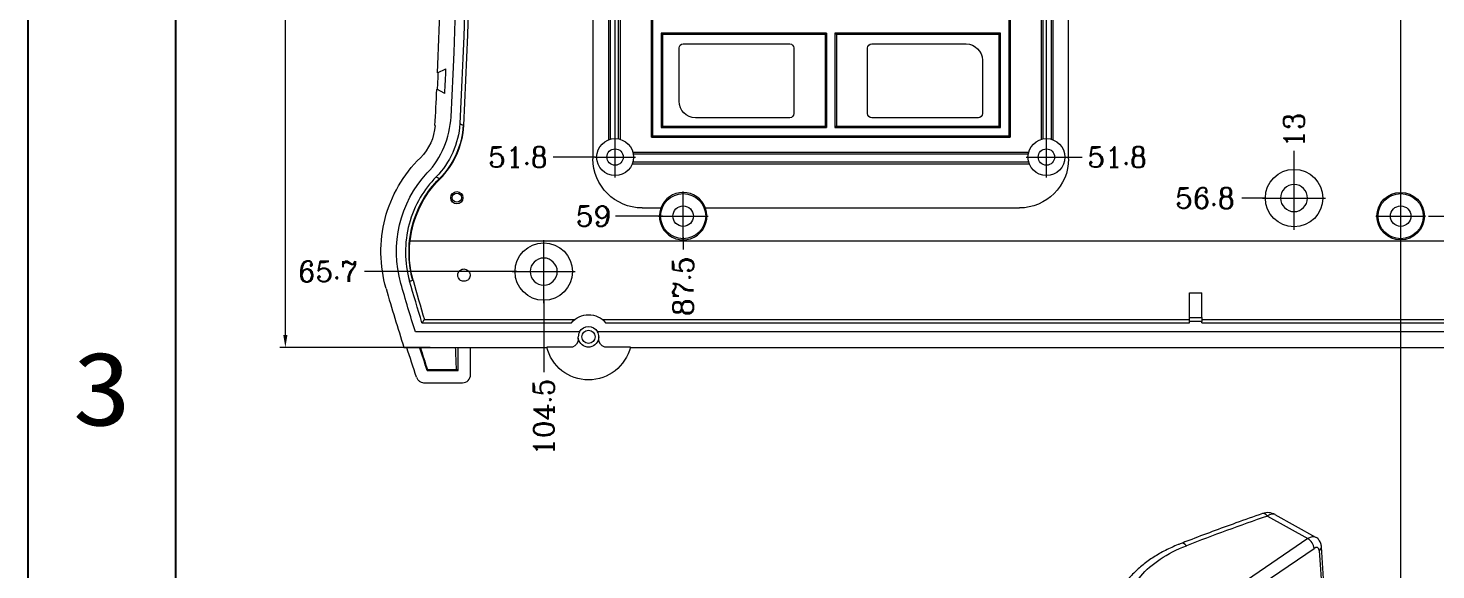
# Model space of a CAD drawing. Header units: millimetres. Extents: x -56 to 1013, y 0 to 900.
# Drawn here: x -55.9 to 115.8, y 437.1 to 503.2 of the extents above; entities that cross this region are included whole.
import ezdxf
from ezdxf.enums import TextEntityAlignment as Align
from ezdxf.lldxf.tags import DXFTag

# ---------------------------------------------------------------- set-up
doc = ezdxf.new("R2010")
doc.units = ezdxf.units.MM
doc.header["$MEASUREMENT"] = 0
doc.layers.get('0').update_dxf_attribs({"linetype": 'CONTINUOUS'})
doc.layers.get('Defpoints').update_dxf_attribs({"linetype": 'CONTINUOUS'})
doc.layers.add('1', color=7, linetype='CONTINUOUS')
doc.styles.add('ROMANC', font='romanc.shx', dxfattribs={"bigfont": 'gbcbig.shx'})
doc.styles.add('TEXTSTYLE_0', font='txt', dxfattribs={"width": 0.8})
tags = doc.linetypes.add('CENTER', pattern=[47.5, 22, -8.5, 8.5, -8.5]).pattern_tags.tags
tags[10:11] = [DXFTag(74, 4), DXFTag(75, 0), DXFTag(340, '0'), DXFTag(46, 0.0), DXFTag(50, 0.0), DXFTag(44, 0.0), DXFTag(45, 0.0)]
tags[8:9] = [DXFTag(74, 4), DXFTag(75, 0), DXFTag(340, '0'), DXFTag(46, 0.0), DXFTag(50, 0.0), DXFTag(44, 0.0), DXFTag(45, 0.0)]
tags[6:7] = [DXFTag(74, 4), DXFTag(75, 0), DXFTag(340, '0'), DXFTag(46, 0.0), DXFTag(50, 0.0), DXFTag(44, 0.0), DXFTag(45, 0.0)]
tags[4:5] = [DXFTag(74, 4), DXFTag(75, 0), DXFTag(340, '0'), DXFTag(46, 0.0), DXFTag(50, 0.0), DXFTag(44, 0.0), DXFTag(45, 0.0)]
doc.dimstyles.new('YanXiu', dxfattribs={"dimtxt": 2.5, "dimasz": 1.5, "dimexe": 0.66, "dimexo": 0.66, "dimgap": 0.66, "dimtad": 0, "dimdec": 1, "dimzin": 0, "dimdsep": 46, "dimtxsty": 'ROMANC', "dimcen": 0, "dimclrd": 131, "dimclre": 131, "dimclrt": 42, "dimadec": 0, "dimazin": 0, "dimtfac": 1, "dimtdec": 4, "dimtofl": 0, "dimtmove": 0, "dimatfit": 3, "dimfxl": 1, "dimtolj": 1, "dimtzin": 0, "dimlwd": 0, "dimlwe": 0, "dimarcsym": 0})

# ---------------------------------------------------------------- blocks, each defined once
blk = doc.blocks.new('*D37')
at = {"color": 131, "lineweight": 5}
blk.add_line((417.39, 492.43), (415.95, 492.85), dxfattribs=at)
blk.add_arc((412.59, 493.82), 2, 324.9594, 71.0924, dxfattribs=at)
at = {"color": 131, "lineweight": 18}
blk.add_solid([(416.02, 493.09), (415.88, 492.61), (414.51, 493.26)], dxfattribs=at)
at = {"layer": 'Defpoints', "color": 0, "lineweight": 18}
for p in [(412.59, 493.82), (414.51, 493.26)]:
    blk.add_point(p, dxfattribs=at)
at = {"color": 42, "lineweight": 18, "insert": (420.14, 491.63), "char_height": 2.5, "attachment_point": 5, "rotation": 343.867, "style": 'ROMANC'}
blk.add_mtext('R2', dxfattribs=at)
blk = doc.blocks.new('*D38')
at = {"color": 131, "lineweight": 5}
blk.add_line((402.09, 590.4), (400.74, 591.05), dxfattribs=at)
blk.add_arc((397.59, 592.57), 2, 315.3371, 71.0924, dxfattribs=at)
at = {"color": 131, "lineweight": 18}
blk.add_solid([(400.85, 591.27), (400.63, 590.82), (399.39, 591.7)], dxfattribs=at)
at = {"layer": 'Defpoints', "color": 0, "lineweight": 18}
for p in [(397.59, 592.57), (399.39, 591.7)]:
    blk.add_point(p, dxfattribs=at)
at = {"color": 42, "lineweight": 18, "insert": (404.67, 589.15), "char_height": 2.5, "attachment_point": 5, "rotation": 334.2447, "style": 'ROMANC'}
blk.add_mtext('R2', dxfattribs=at)
blk = doc.blocks.new('*D39')
at = {"color": 131, "lineweight": 5}
blk.add_line((539.72, 594.51), (541.67, 593.41), dxfattribs=at)
at = {"color": 131, "lineweight": 18}
blk.add_solid([(541.79, 593.63), (541.54, 593.2), (542.97, 592.68)], dxfattribs=at)
at = {"layer": 'Defpoints', "color": 0, "lineweight": 18}
for p in [(542.97, 592.68), (545.59, 591.21)]:
    blk.add_point(p, dxfattribs=at)
at = {"color": 42, "lineweight": 18, "insert": (537.22, 595.91), "char_height": 2.5, "attachment_point": 5, "rotation": 330.654, "style": 'ROMANC'}
blk.add_mtext('R3', dxfattribs=at)
blk = doc.blocks.new('*D86')
at = {"color": 131, "lineweight": 5}
blk.add_line((15.72, 489.63), (15.72, 616.28), dxfattribs=at)
at = {"layer": 'Defpoints', "color": 0, "lineweight": 18}
for p in [(15.72, 616.28), (111.52, 539.21), (15.72, 488.97)]:
    blk.add_point(p, dxfattribs=at)
at = {"color": 42, "lineweight": 18, "insert": (15.72, 620.75), "char_height": 2.5, "attachment_point": 5, "rotation": 90, "style": 'ROMANC'}
blk.add_mtext('95.8', dxfattribs=at)
blk = doc.blocks.new('*D87')
at = {"color": 131, "lineweight": 5}
blk.add_line((68.32, 489.69), (68.32, 615.98), dxfattribs=at)
at = {"layer": 'Defpoints', "color": 0, "lineweight": 18}
for p in [(68.32, 615.98), (111.52, 539.21), (68.32, 489.03)]:
    blk.add_point(p, dxfattribs=at)
at = {"color": 42, "lineweight": 18, "insert": (68.32, 620.51), "char_height": 2.5, "attachment_point": 5, "rotation": 90, "style": 'ROMANC'}
blk.add_mtext('43.2', dxfattribs=at)
blk = doc.blocks.new('*D90')
at = {"color": 131, "lineweight": 5}
blk.add_line((13.29, 487.45), (8.18, 487.45), dxfattribs=at)
at = {"layer": 'Defpoints', "color": 0, "lineweight": 18}
for p in [(111.52, 539.21), (8.18, 487.45), (13.95, 487.45)]:
    blk.add_point(p, dxfattribs=at)
at = {"color": 42, "lineweight": 18, "insert": (3.89, 487.45), "char_height": 2.5, "attachment_point": 5, "style": 'ROMANC'}
blk.add_mtext('51.8', dxfattribs=at)
blk = doc.blocks.new('*D94')
at = {"color": 131, "lineweight": 5}
blk.add_line((70.81, 487.45), (72.67, 487.45), dxfattribs=at)
at = {"layer": 'Defpoints', "color": 0, "lineweight": 18}
for p in [(111.52, 539.21), (70.15, 487.45), (72.67, 487.45)]:
    blk.add_point(p, dxfattribs=at)
at = {"color": 42, "lineweight": 18, "insert": (76.96, 487.45), "char_height": 2.5, "attachment_point": 5, "style": 'ROMANC'}
blk.add_mtext('51.8', dxfattribs=at)
blk = doc.blocks.new('*D96')
at = {"color": 131, "lineweight": 5}
blk.add_line((21.49, 480.25), (15.76, 480.25), dxfattribs=at)
at = {"layer": 'Defpoints', "color": 0, "lineweight": 18}
for p in [(111.52, 539.21), (15.76, 480.25), (22.15, 480.25)]:
    blk.add_point(p, dxfattribs=at)
at = {"color": 42, "lineweight": 18, "insert": (13.08, 480.25), "char_height": 2.5, "attachment_point": 5, "style": 'ROMANC'}
blk.add_mtext('59', dxfattribs=at)
blk = doc.blocks.new('*D97')
at = {"color": 131, "lineweight": 5}
blk.add_line((24.02, 477.68), (24.02, 476.18), dxfattribs=at)
at = {"layer": 'Defpoints', "color": 0, "lineweight": 18}
for p in [(111.52, 539.21), (24.02, 478.34), (24.02, 476.18)]:
    blk.add_point(p, dxfattribs=at)
at = {"color": 42, "lineweight": 18, "insert": (24.02, 471.71), "char_height": 2.5, "attachment_point": 5, "rotation": 90, "style": 'ROMANC'}
blk.add_mtext('87.5', dxfattribs=at)
blk = doc.blocks.new('*D98')
at = {"color": 131, "lineweight": 5}
blk.add_line((3.72, 473.49), (-14.83, 473.49), dxfattribs=at)
at = {"layer": 'Defpoints', "color": 0, "lineweight": 18}
for p in [(111.52, 539.21), (-14.83, 473.49), (4.38, 473.49)]:
    blk.add_point(p, dxfattribs=at)
at = {"color": 42, "lineweight": 18, "insert": (-19.3, 473.49), "char_height": 2.5, "attachment_point": 5, "style": 'ROMANC'}
blk.add_mtext('65.7', dxfattribs=at)
blk = doc.blocks.new('*D99')
at = {"color": 131, "lineweight": 5}
blk.add_line((7.02, 470.07), (7.02, 461.22), dxfattribs=at)
at = {"layer": 'Defpoints', "color": 0, "lineweight": 18}
for p in [(111.52, 539.21), (7.02, 470.73), (7.02, 461.22)]:
    blk.add_point(p, dxfattribs=at)
at = {"color": 42, "lineweight": 18, "insert": (7.02, 455.74), "char_height": 2.5, "attachment_point": 5, "rotation": 90, "style": 'ROMANC'}
blk.add_mtext('104.5', dxfattribs=at)
blk = doc.blocks.new('*D103')
at = {"color": 131, "lineweight": 5}
blk.add_line((95.09, 482.45), (92.15, 482.45), dxfattribs=at)
at = {"layer": 'Defpoints', "color": 0, "lineweight": 18}
for p in [(111.52, 539.21), (92.15, 482.45), (95.75, 482.45)]:
    blk.add_point(p, dxfattribs=at)
at = {"color": 42, "lineweight": 18, "insert": (87.68, 482.45), "char_height": 2.5, "attachment_point": 5, "style": 'ROMANC'}
blk.add_mtext('56.8', dxfattribs=at)
blk = doc.blocks.new('*D104')
at = {"color": 131, "lineweight": 5}
blk.add_line((98.52, 485.73), (98.52, 488.23), dxfattribs=at)
at = {"layer": 'Defpoints', "color": 0, "lineweight": 18}
for p in [(111.52, 539.21), (98.52, 488.23), (98.52, 485.07)]:
    blk.add_point(p, dxfattribs=at)
at = {"color": 42, "lineweight": 18, "insert": (98.52, 490.73), "char_height": 2.5, "attachment_point": 5, "rotation": 90, "style": 'ROMANC'}
blk.add_mtext('13', dxfattribs=at)
blk = doc.blocks.new('*D105')
at = {"color": 131, "lineweight": 5}
blk.add_line((114.93, 480.25), (117.72, 480.25), dxfattribs=at)
at = {"layer": 'Defpoints', "color": 0, "lineweight": 18}
for p in [(111.52, 539.21), (114.27, 480.25), (117.72, 480.25)]:
    blk.add_point(p, dxfattribs=at)
at = {"color": 42, "lineweight": 18, "insert": (120.4, 480.25), "char_height": 2.5, "attachment_point": 5, "style": 'ROMANC'}
blk.add_mtext('59', dxfattribs=at)
blk = doc.blocks.new('*D106')
at = {"color": 131, "lineweight": 5}
blk.add_line((185.12, 482.45), (182.59, 482.45), dxfattribs=at)
at = {"layer": 'Defpoints', "color": 0, "lineweight": 18}
for p in [(111.52, 539.21), (182.59, 482.45), (185.78, 482.45)]:
    blk.add_point(p, dxfattribs=at)
at = {"color": 42, "lineweight": 18, "insert": (178.12, 482.45), "char_height": 2.5, "attachment_point": 5, "style": 'ROMANC'}
blk.add_mtext('56.8', dxfattribs=at)
blk = doc.blocks.new('*D107')
at = {"color": 131, "lineweight": 5}
blk.add_line((188.52, 485.64), (188.52, 488.03), dxfattribs=at)
at = {"layer": 'Defpoints', "color": 0, "lineweight": 18}
for p in [(111.52, 539.21), (188.52, 488.03), (188.52, 484.98)]:
    blk.add_point(p, dxfattribs=at)
at = {"color": 42, "lineweight": 18, "insert": (188.52, 490.71), "char_height": 2.5, "attachment_point": 5, "rotation": 90, "style": 'ROMANC'}
blk.add_mtext('77', dxfattribs=at)
blk = doc.blocks.new('*D108')
at = {"color": 131, "lineweight": 5}
blk.add_line((201.72, 480.25), (203.69, 480.25), dxfattribs=at)
at = {"layer": 'Defpoints', "color": 0, "lineweight": 18}
for p in [(111.52, 539.21), (201.06, 480.25), (203.69, 480.25)]:
    blk.add_point(p, dxfattribs=at)
at = {"color": 42, "lineweight": 18, "insert": (206.37, 480.25), "char_height": 2.5, "attachment_point": 5, "style": 'ROMANC'}
blk.add_mtext('59', dxfattribs=at)
blk = doc.blocks.new('*D109')
at = {"color": 131, "lineweight": 5}
blk.add_line((199.02, 483.15), (199.02, 484.43), dxfattribs=at)
at = {"layer": 'Defpoints', "color": 0, "lineweight": 18}
for p in [(111.52, 539.21), (199.02, 484.43), (199.02, 482.49)]:
    blk.add_point(p, dxfattribs=at)
at = {"color": 42, "lineweight": 18, "insert": (199.02, 488.9), "char_height": 2.5, "attachment_point": 5, "rotation": 90, "style": 'ROMANC'}
blk.add_mtext('87.5', dxfattribs=at)
blk = doc.blocks.new('*D110')
at = {"color": 131, "lineweight": 5}
blk.add_line((212.43, 473.49), (210.8, 473.49), dxfattribs=at)
at = {"layer": 'Defpoints', "color": 0, "lineweight": 18}
for p in [(111.52, 539.21), (210.8, 473.49), (213.09, 473.49)]:
    blk.add_point(p, dxfattribs=at)
at = {"color": 42, "lineweight": 18, "insert": (206.33, 473.49), "char_height": 2.5, "attachment_point": 5, "style": 'ROMANC'}
blk.add_mtext('65.7', dxfattribs=at)
blk = doc.blocks.new('*D112')
at = {"color": 131, "lineweight": 5}
blk.add_line((216.02, 476.98), (216.02, 479.53), dxfattribs=at)
at = {"layer": 'Defpoints', "color": 0, "lineweight": 18}
for p in [(111.52, 539.21), (216.02, 479.53), (216.02, 476.32)]:
    blk.add_point(p, dxfattribs=at)
at = {"color": 42, "lineweight": 18, "insert": (216.02, 485.01), "char_height": 2.5, "attachment_point": 5, "rotation": 90, "style": 'ROMANC'}
blk.add_mtext('104.5', dxfattribs=at)
blk = doc.blocks.new('*D118')
at = {"color": 131, "lineweight": 5}
for p, q in [((-9.51, 614.17), (-25.15, 614.17)), ((-24.49, 612.67), (-24.49, 544.69)), ((-24.49, 465.75), (-24.49, 533.73)), ((-6.85, 464.25), (-25.15, 464.25))]:
    blk.add_line(p, q, dxfattribs=at)
at = {"color": 131, "lineweight": 18}
for points in [[(-24.74, 612.67), (-24.24, 612.67), (-24.49, 614.17)], [(-24.74, 465.75), (-24.24, 465.75), (-24.49, 464.25)]]:
    blk.add_solid(points, dxfattribs=at)
at = {"layer": 'Defpoints', "color": 0, "lineweight": 18}
for p in [(-24.49, 614.17), (-8.85, 614.17), (-6.19, 464.25)]:
    blk.add_point(p, dxfattribs=at)
at = {"color": 42, "lineweight": 18, "insert": (-24.49, 539.21), "char_height": 2.5, "attachment_point": 5, "rotation": 90, "style": 'ROMANC'}
blk.add_mtext('149.9', dxfattribs=at)
blk = doc.blocks.new('SUN_6HWZ35TKK40GSGJE8VEUYAXIAKM')
at = {"color": 7, "linetype": 'Continuous'}
for p, q in [((-594, 0), (-594, 420)), ((-584, 10), (-584, 410))]:
    blk.add_line(p, q, dxfattribs=at)
at = {"color": 2, "style": 'TEXTSTYLE_0', "width": 1.029662}
blk.add_text('3', height=5, dxfattribs=at).set_placement((-590.991, 172.498), (-586.991, 172.498), align=Align.FIT)
blk = doc.blocks.new('sfg')
at = {"layer": '1', "color": 0, "linetype": 'Continuous', "lineweight": 18}
for p, q in [((693.39, -86.75), (688.44, -83.99)), ((694.42, -93.09), (694.08, -87.91))]:
    blk.add_line(p, q, dxfattribs=at)
at = {"layer": '1', "color": 0, "linetype": 'Continuous', "lineweight": 13}
for p, q in [((687.49, -84.15), (692.43, -86.91)), ((692.43, -86.91), (589, -157.23)), ((589.75, -158.41), (693.18, -88.1)), ((693.81, -88.37), (694.16, -93.54))]:
    blk.add_line(p, q, dxfattribs=at)
at = {"layer": '1', "color": 0, "linetype": 'Continuous', "lineweight": 18}
blk.add_arc((687.52, -85.64), 1.9, 60.7965, 109.186, dxfattribs=at)
at = {"layer": '1', "color": 0, "linetype": 'Continuous', "lineweight": 13}
for centre, major_axis, ratio, start_param, end_param in [((687.52, -85.64), (-0.62, 1.79), 0.368003, 5.557125, 6.283483), ((687.52, -85.64), (0.93, 1.66), 0.540758, 0.000012, 0.82404), ((804.53, -215.52), (244.77, 4.67), 0.617337, 2.057576, 2.104079), ((692.47, -88.41), (-0.92, -1.66), 0.545845, 3.137427, 3.96196), ((692.45, -87.7), (0.562, -0.827), 0.57138, 0.736822, 2.290165), ((693.2, -88.81), (-0.428, -0.792), 0.551455, 2.421839, 3.957729), ((693.08, -87.97), (-0.998, -0.066), 0.627374, 2.354718, 3.141898)]:
    blk.add_ellipse(centre, major_axis=major_axis, ratio=ratio, start_param=start_param, end_param=end_param, dxfattribs=at)
at = {"layer": '1', "color": 0, "linetype": 'Continuous', "lineweight": 18}
blk.add_ellipse((677.65, -89.26), major_axis=(0.68, -1.77), ratio=0.399929, start_param=2.402595, end_param=3.146938, dxfattribs=at)
for points, knots in [([(686.89, -83.85), (685.81, -84.23), (682.79, -85.29), (679.49, -86.52), (677.28, -87.37), (676.96, -87.49)], [0, 0, 0, 0, 0.323039, 0.904095, 1, 1, 1, 1]), ([(676.96, -87.5), (676.84, -87.54), (676.19, -87.8), (675.03, -88.33), (673.6, -89.15), (672.3, -90.08), (671.16, -91.1), (670.2, -92.21), (669.44, -93.38), (668.89, -94.59), (668.55, -95.83), (668.42, -96.75), (668.44, -97.24), (668.44, -97.31)], [0, 0, 0, 0, 0.025436, 0.132498, 0.242188, 0.352551, 0.461429, 0.568924, 0.675629, 0.77826, 0.880914, 0.982595, 1, 1, 1, 1]), ([(694.08, -87.91), (694.07, -87.77), (694.02, -87.48), (693.8, -87.08), (693.56, -86.82), (693.4, -86.76), (693.39, -86.76)], [0, 0, 0, 0, 0.293759, 0.636135, 0.975915, 1, 1, 1, 1])]:
    blk.add_open_spline(points, degree=3, knots=knots, dxfattribs=at)
at = {"layer": '1', "color": 0, "linetype": 'Continuous', "lineweight": 13}
blk.add_open_spline([(670.33, -96.39), (670.16, -94.69), (670.77, -92.97), (673.32, -89.97), (675.26, -88.68), (677.62, -87.77)], degree=3, knots=[0, 0, 0, 0, 0.5, 0.5, 1, 1, 1, 1], dxfattribs=at)

msp = doc.modelspace()

# ---------------------------------------------------------------- linework, layer by layer
at = {"layer": '1', "color": 1, "linetype": 'CENTER', "lineweight": 18, "ltscale": 0.026557}
msp.add_line((111.52, 428.64), (111.52, 643.14), dxfattribs=at)
at = {"layer": '1', "color": 0, "linetype": 'Continuous', "lineweight": 18}
for p, q in [((13.02, 591.25), (13.02, 487.25)), ((71.02, 487.25), (71.02, 591.25)), ((20.15, 489.88), (20.15, 589.12)), ((20.32, 490.05), (20.32, 588.95)), ((63.72, 588.95), (63.72, 490.05)), ((63.9, 589.12), (63.9, 489.88)), ((14.91, 520.35), (14.91, 489.55)), ((15.12, 520.28), (15.12, 489.62)), ((16.11, 520.23), (16.11, 489.67)), ((16.32, 520.28), (16.32, 489.62)), ((67.72, 489.62), (67.72, 520.28)), ((67.93, 489.67), (67.93, 520.23)), ((68.92, 489.62), (68.92, 520.28)), ((69.13, 489.55), (69.13, 520.35)), ((41.52, 502.55), (21.32, 502.55)), ((21.5, 502.38), (21.32, 502.55)), ((21.32, 502.55), (21.32, 491.05)), ((41.35, 502.38), (21.5, 502.38)), ((21.5, 502.38), (21.5, 491.22)), ((41.35, 502.38), (41.52, 502.55)), ((41.35, 502.38), (41.35, 491.22)), ((41.52, 502.55), (41.52, 491.05)), ((62.72, 502.55), (42.52, 502.55)), ((42.7, 502.38), (42.52, 502.55)), ((42.52, 502.55), (42.52, 491.05)), ((62.55, 502.38), (42.7, 502.38)), ((42.7, 502.38), (42.7, 491.22)), ((62.55, 502.38), (62.72, 502.55)), ((62.55, 491.22), (62.55, 502.38)), ((62.72, 491.05), (62.72, 502.55)), ((23.52, 494.25), (23.52, 500.75)), ((24.02, 501.25), (37.02, 501.25)), ((37.52, 500.75), (37.52, 492.75)), ((46.52, 492.75), (46.52, 500.75)), ((47.02, 501.25), (58.52, 501.25)), ((-5.93, 497.71), (-4.91, 498.21)), ((-4.91, 498.21), (-4.91, 498.21)), ((60.52, 499.25), (60.52, 492.75)), ((-5.04, 495.21), (-6.02, 495.71)), ((-5.04, 495.21), (-5.04, 495.21)), ((21.5, 491.22), (21.32, 491.05)), ((21.32, 491.05), (41.52, 491.05)), ((21.5, 491.22), (41.35, 491.22)), ((37.02, 492.25), (25.52, 492.25)), ((41.35, 491.22), (41.52, 491.05)), ((42.7, 491.22), (42.52, 491.05)), ((42.52, 491.05), (62.72, 491.05)), ((42.7, 491.22), (62.55, 491.22)), ((60.02, 492.25), (47.02, 492.25)), ((62.55, 491.22), (62.72, 491.05)), ((20.15, 489.88), (20.32, 490.05)), ((20.15, 489.88), (63.9, 489.88)), ((20.32, 490.05), (63.72, 490.05)), ((63.9, 489.88), (63.72, 490.05)), ((17.89, 488.05), (66.15, 488.05)), ((17.94, 487.84), (66.11, 487.84)), ((17.82, 486.64), (66.22, 486.64)), ((17.89, 486.85), (66.15, 486.85)), ((19.02, 481.25), (21.31, 481.25)), ((26.74, 481.25), (65.02, 481.25)), ((-9.28, 477.25), (232.33, 477.25)), ((85.77, 467.89), (85.77, 470.89)), ((85.77, 470.89), (87.27, 470.89)), ((87.27, 467.89), (87.27, 470.89)), ((-7.83, 467.25), (10.41, 467.25)), ((-7.54, 467.64), (10.81, 467.64)), ((14.16, 467.64), (85.77, 467.64)), ((14.56, 467.25), (85.77, 467.25)), ((85.77, 467.39), (85.77, 467.89)), ((87.27, 467.39), (85.77, 467.39)), ((85.77, 467.25), (85.77, 467.39)), ((87.27, 467.89), (87.27, 467.39)), ((87.27, 467.64), (135.77, 467.64)), ((87.27, 467.25), (87.27, 467.39)), ((87.27, 467.25), (135.77, 467.25)), ((11.4, 466.15), (-8.64, 466.15)), ((11.23, 465.25), (11.23, 465.53)), ((209.48, 466.15), (13.57, 466.15)), ((13.73, 465.25), (13.73, 465.53)), ((-10.03, 464.25), (7.39, 464.25)), ((-3.4, 461.43), (-3.4, 464.25)), ((-1.9, 460.93), (-1.9, 464.25)), ((10.51, 464.29), (7.38, 464.29)), ((17.59, 464.29), (14.45, 464.29)), ((17.58, 464.25), (205.47, 464.25)), ((-7.19, 461.43), (-3.4, 461.43)), ((-7.17, 461.54), (-3.62, 461.54)), ((-3.4, 461.43), (-3.62, 461.54)), ((-7.55, 459.93), (-2.9, 459.93))]:
    msp.add_line(p, q, dxfattribs=at)
at = {"layer": '1', "color": 1, "linetype": 'CENTER', "lineweight": 18, "ltscale": 0.09}
for p, q in [((15.72, 484.97), (15.72, 489.92)), ((68.32, 484.97), (68.32, 489.92)), ((13.25, 487.45), (18.2, 487.45)), ((65.85, 487.45), (70.8, 487.45))]:
    msp.add_line(p, q, dxfattribs=at)
at = {"layer": '1', "color": 1, "linetype": 'CENTER', "lineweight": 18, "ltscale": 0.14}
for p, q in [((98.52, 478.6), (98.52, 486.3)), ((94.67, 482.45), (102.37, 482.45)), ((7.02, 469.64), (7.02, 477.34)), ((3.17, 473.49), (10.87, 473.49))]:
    msp.add_line(p, q, dxfattribs=at)
at = {"layer": '1', "color": 1, "linetype": 'CENTER', "lineweight": 18, "ltscale": 0.11}
for p, q in [((24.02, 477.22), (24.02, 483.27)), ((111.52, 477.22), (111.52, 483.27)), ((21, 480.25), (27.05, 480.25)), ((108.5, 480.25), (114.55, 480.25))]:
    msp.add_line(p, q, dxfattribs=at)
at = {"layer": '1', "color": 0, "linetype": 'Continuous', "lineweight": 13}
msp.add_line((85.77, 467.89), (87.27, 467.89), dxfattribs=at)
at = {"layer": '1', "color": 0, "linetype": 'Continuous', "lineweight": 18}
for centre, radius in [((15.72, 487.45), 2.25), ((68.32, 487.45), 2.25), ((15.72, 487.45), 1), ((68.32, 487.45), 1), ((98.52, 482.45), 3.5), ((-3.58, 482.5), 0.749), ((-3.58, 482.5), 0.566), ((24.02, 480.25), 2.75), ((111.52, 480.25), 2.9), ((111.52, 480.25), 2.75), ((24.02, 480.25), 1.25), ((111.52, 480.25), 1.25), ((7.02, 473.49), 3.5), ((12.48, 465.53), 0.8)]:
    msp.add_circle(centre, radius, dxfattribs=at)
at = {"layer": '1', "color": 0, "linetype": 'Continuous', "lineweight": 18, "extrusion": (0, 0, -1)}
for centre in [(-98.52, 482.45), (-7.02, 473.49)]:
    msp.add_circle(centre, 1.65, dxfattribs=at)
at = {"layer": '1', "color": 0, "linetype": 'Continuous', "lineweight": 18}
for centre, radius, start, end in [((-629.19, 525.25), 627.37, 356.89818, 4.99038), ((-629.19, 525.25), 625.77, 356.98662, 4.64488), ((-629.19, 525.25), 623.87, 357.46999, 0.50133), ((-629.19, 525.25), 624.87, 357.24445, 357.51981), ((-629.19, 525.25), 623.87, 356.88171, 357.28587), ((24.02, 480.25), 2.89, 20.2341, 159.7659), ((24.02, 480.25), 2.9, 159.7978, 20.2022), ((224.02, 539.25), 245.77, 196.0226, 197.7677), ((12.48, 465.53), 1.25, 150.1209, 180), ((12.48, 465.53), 1.25, 0, 29.8791), ((12.48, 465.53), 5.25, 193.6297, 194.081), ((12.48, 465.53), 5.25, 345.919, 346.3703)]:
    msp.add_arc(centre, radius, start, end, dxfattribs=at)
at = {"layer": '1', "color": 0, "linetype": 'Continuous', "lineweight": 18, "extrusion": (0, 0, -1)}
for centre, radius, start, end in [((629.19, 525.25), 626.87, 175.29848, 183.08399), ((-24.02, 500.75), 0.5, 0, 90), ((-37.02, 500.75), 0.5, 90, 180), ((-47.02, 500.75), 0.5, 0, 90), ((-58.52, 499.25), 2, 90, 180), ((629.19, 525.25), 623.92, 182.52739, 182.7163), ((-25.52, 494.25), 2, 270, 0), ((-37.02, 492.75), 0.5, 180, 270), ((-47.02, 492.75), 0.5, 270, 0), ((-60.02, 492.75), 0.5, 180, 270), ((-19.02, 487.25), 6, 270, 0), ((-65.02, 487.25), 6, 180, 270), ((-3.15, 475.92), 14.1, 344.0005, 42.8717), ((-224.02, 539.25), 242.77, 342.7487, 343.998), ((-224.02, 539.25), 243.87, 342.5577, 344.0005), ((-12.48, 465.53), 2.7, 39.7423, 140.2577), ((-12.48, 465.53), 1.25, 278.2248, 0), ((-12.48, 465.53), 1.25, 29.8791, 150.1209), ((-12.48, 465.53), 1.25, 180, 261.7752), ((-224.02, 539.25), 245.45, 341.3141, 342.2083), ((-224.02, 539.25), 243.95, 341.3986, 342.0952), ((-12.48, 465.53), 5.25, 193.6297, 346.3703)]:
    msp.add_arc(centre, radius, start, end, dxfattribs=at)
for centre, major_axis, ratio, start_param, end_param in [((10.23, 465.25), (0, -1), 0.999962, 4.712389, 5.998884), ((14.73, 465.25), (0, 1), 0.999962, 3.425894, 4.712389), ((14.78, 633.69), (0, 314.35), 0.069927, 4.132842, 4.14311)]:
    msp.add_ellipse(centre, major_axis=major_axis, ratio=ratio, start_param=start_param, end_param=end_param, dxfattribs=at)
at = {"layer": '1', "color": 0, "linetype": 'Continuous', "lineweight": 18}
msp.add_ellipse((-2.9, 460.93), major_axis=(-0.897, 0.448), ratio=0.996959, start_param=2.035174, end_param=3.603536, dxfattribs=at)
for points, degree in [([(-6.24, 491.32), (-6.33, 489.82), (-6.96, 488.41), (-8.03, 487.36)], 3), ([(-7.18, 485.51), (-5.45, 487.38), (-4.42, 489.81), (-4.29, 492.36)], 3), ([(-3.22, 491.53), (-3.36, 489.09), (-4.38, 486.77), (-6.1, 485.04)], 3), ([(-2.8, 491.34), (-2.94, 488.88), (-3.98, 486.54), (-5.72, 484.8)], 3), ([(-5.66, 484.76), (-3.92, 486.5), (-2.87, 488.84), (-2.73, 491.31)], 3), ([(-9.27, 477.25), (-8.96, 480.1), (-7.64, 482.79), (-5.66, 484.76)], 3), ([(-8.92, 472.45), (-9.35, 474.02), (-9.47, 475.64), (-9.28, 477.25)], 3), ([(-8.96, 472.44), (-9.22, 473.4), (-9.37, 474.38), (-9.4, 475.38)], 3), ([(-8.92, 472.45), (-8.47, 470.83), (-8.01, 469.23), (-7.54, 467.64)], 3), ([(-8.03, 464.25), (-7.74, 463.34), (-7.46, 462.44), (-7.17, 461.54)], 3), ([(12.66, 464.29), (12.48, 464.26), (12.31, 464.29)], 2)]:
    msp.add_open_spline(points, degree=degree, dxfattribs=at)
at = {"layer": '1', "color": 0, "linetype": 'Continuous', "lineweight": 13}
for points in [[(-3.22, 491.53), (-3.08, 491.47), (-2.94, 491.4), (-2.8, 491.34)], [(-5.66, 484.76), (-5.68, 484.77), (-5.7, 484.79), (-5.72, 484.8)], [(-9.34, 472.33), (-9.21, 472.36), (-9.08, 472.4), (-8.96, 472.44)]]:
    msp.add_open_spline(points, degree=3, dxfattribs=at)
for points, knots in [([(-2.73, 491.31), (-2.76, 491.32), (-2.78, 491.33), (-2.8, 491.34), (-2.8, 491.34), (-2.8, 491.34)], [0, 0, 0, 0, 0.98064, 0.98064, 1, 1, 1, 1]), ([(-9.4, 475.38), (-9.45, 476.66), (-9.31, 477.94), (-8.69, 480.26), (-8.25, 481.32), (-7.13, 483.21), (-6.48, 484.04), (-5.72, 484.8)], [0, 0, 0, 0, 0.367445, 0.367445, 0.693634, 0.693634, 1, 1, 1, 1]), ([(-5.72, 484.8), (-5.76, 484.82), (-5.79, 484.84), (-5.85, 484.88), (-5.88, 484.9), (-5.97, 484.96), (-6.03, 485), (-6.1, 485.04)], [0, 0, 0, 0, 0.252542, 0.252542, 0.505084, 0.505084, 1, 1, 1, 1]), ([(-8.92, 472.45), (-8.93, 472.44), (-8.94, 472.44), (-8.95, 472.44), (-8.96, 472.44)], [0, 0, 0, 0, 0.976889, 1, 1, 1, 1])]:
    msp.add_open_spline(points, degree=3, knots=knots, dxfattribs=at)
at = {"layer": '1', "color": 0, "linetype": 'Continuous', "lineweight": 18}
for points, knots in [([(-12.2, 471.41), (-13, 474.21), (-13.05, 477.18), (-11.61, 482.73), (-10.11, 485.33), (-8.03, 487.36)], [0, 0, 0, 0, 0.5, 0.5, 1, 1, 1, 1]), ([(-6.1, 485.04), (-6.85, 484.27), (-7.5, 483.43), (-8.64, 481.5), (-9.1, 480.4), (-10, 477.02), (-9.99, 474.6), (-9.34, 472.33)], [0, 0, 0, 0, 0.233248, 0.233248, 0.488832, 0.488832, 1, 1, 1, 1]), ([(-3.46, 473.06), (-3.46, 472.95), (-3.44, 472.83), (-3.35, 472.64), (-3.28, 472.56), (-3.15, 472.44), (-3.08, 472.4), (-2.93, 472.33), (-2.85, 472.31), (-2.69, 472.3), (-2.62, 472.31), (-2.48, 472.34), (-2.41, 472.36), (-2.28, 472.43), (-2.22, 472.48), (-2.12, 472.59), (-2.07, 472.65), (-2, 472.8), (-1.98, 472.88), (-1.95, 473.06), (-1.96, 473.16), (-2.01, 473.34), (-2.06, 473.44), (-2.18, 473.59), (-2.25, 473.66), (-2.42, 473.75), (-2.5, 473.78), (-2.67, 473.81), (-2.75, 473.81), (-2.89, 473.79), (-2.96, 473.76), (-3.09, 473.7), (-3.15, 473.66), (-3.26, 473.57), (-3.31, 473.51), (-3.4, 473.37), (-3.43, 473.29), (-3.45, 473.16), (-3.46, 473.11), (-3.46, 473.06)], [0, 0, 0, 0, 0.075697, 0.075697, 0.141987, 0.141987, 0.190583, 0.190583, 0.2395, 0.2395, 0.283481, 0.283481, 0.326019, 0.326019, 0.371221, 0.371221, 0.422091, 0.422091, 0.480328, 0.480328, 0.545234, 0.545234, 0.612388, 0.612388, 0.674709, 0.674709, 0.727623, 0.727623, 0.772859, 0.772859, 0.815381, 0.815381, 0.859587, 0.859587, 0.908687, 0.908687, 0.964761, 0.964761, 1, 1, 1, 1]), ([(-7.57, 467.6), (-7.61, 467.54), (-7.66, 467.48), (-7.74, 467.37), (-7.78, 467.31), (-7.83, 467.25)], [0, 0, 0, 0, 0.50569, 0.50569, 1, 1, 1, 1]), ([(-7.54, 467.64), (-7.55, 467.63), (-7.55, 467.62), (-7.56, 467.61), (-7.57, 467.61), (-7.57, 467.6)], [0, 0, 0, 0, 0.682271, 0.682271, 1, 1, 1, 1]), ([(-8.49, 460.61), (-8.46, 460.51), (-8.4, 460.4), (-8.26, 460.23), (-8.18, 460.15), (-7.99, 460.03), (-7.88, 459.98), (-7.7, 459.94), (-7.62, 459.93), (-7.55, 459.93)], [0, 0, 0, 0, 0.271437, 0.271437, 0.542883, 0.542883, 0.814207, 0.814207, 1, 1, 1, 1]), ([(-7.17, 461.54), (-7.17, 461.53), (-7.17, 461.52), (-7.17, 461.5), (-7.18, 461.49), (-7.18, 461.46), (-7.18, 461.45), (-7.19, 461.43)], [0, 0, 0, 0, 0.25, 0.25, 0.625, 0.625, 1, 1, 1, 1])]:
    msp.add_open_spline(points, degree=3, knots=knots, dxfattribs=at)

# ---------------------------------------------------------------- block references
at = {"xscale": 1.8, "yscale": 1.8, "zscale": 1.8}
msp.add_blockref('SUN_6HWZ35TKK40GSGJE8VEUYAXIAKM', (1013.34, 144.22), dxfattribs=at)
at = {"lineweight": 18}
msp.add_blockref('sfg', (-592.22, 527.84), dxfattribs=at)

# ---------------------------------------------------------------- dimensions: what is measured, and where the dimension line sits
for base, p1, p2, picture, middle in [((111.52295717, 539.2077636), (15.72295717, 488.96836995), (15.72295717, 616.2828514), '*D86', (15.72295717, 620.75237521)), ((111.52295717, 539.2077636), (68.32295717, 489.02510434), (68.32295717, 615.98172643), '*D87', (68.32295717, 620.51077405)), ((-24.49, 614.17), (-6.19, 464.25), (-8.85, 614.17), '*D118', (-24.49, 539.21)), ((545.58950157, 591.2077636), (0, 0), (0, 0), '*D39', (537.22212843, 595.9121528)), ((397.58950157, 592.56946682), (0, 0), (0, 0), '*D38', (404.67082123, 589.15304382)), ((111.52, 539.21), (4.38, 473.49), (-14.83, 473.49), '*D98', (-19.3, 473.49)), ((111.52, 539.21), (13.95, 487.45), (8.18, 487.45), '*D90', (3.89, 487.45)), ((111.52295717, 539.2077636), (7.02295717, 470.73392755), (7.02295717, 461.22310392), '*D99', (7.02295717, 455.74167535)), ((111.52, 539.21), (22.15, 480.25), (15.76, 480.25), '*D96', (13.08, 480.25)), ((111.52295717, 539.2077636), (24.02295717, 478.33713363), (24.02295717, 476.1756417), '*D97', (24.02295717, 471.7061179)), ((111.52, 539.21), (70.15, 487.45), (72.67, 487.45), '*D94', (76.96, 487.45)), ((111.52, 539.21), (95.75, 482.45), (92.15, 482.45), '*D103', (87.68, 482.45)), ((111.52295717, 539.2077636), (98.52295717, 485.06943934), (98.52295717, 488.22623702), '*D104', (98.52295717, 490.73147511)), ((111.523, 539.2078), (114.273, 480.2497), (117.7152, 480.2497), '*D105', (120.3991, 480.2497)), ((111.52, 539.21), (185.78, 482.45), (182.59, 482.45), '*D106', (178.12, 482.45)), ((111.52295717, 539.2077636), (188.52295717, 484.98399224), (188.52295717, 488.02606104), '*D107', (188.52295717, 490.70987056)), ((111.52, 539.21), (201.06, 480.25), (203.69, 480.25), '*D108', (206.37, 480.25)), ((111.52295717, 539.2077636), (199.02295717, 482.48501857), (199.02295717, 484.43242743), '*D109', (199.02295717, 488.90195124)), ((111.52, 539.21), (213.09, 473.49), (210.8, 473.49), '*D110', (206.33, 473.49)), ((111.52295717, 539.2077636), (216.02295717, 476.3204041), (216.02295717, 479.53163028), '*D112', (216.02295717, 485.01305885)), ((412.58950157, 493.81946682), (0, 0), (0, 0), '*D37', (420.14225777, 491.63476818))]:
    dim = msp.add_linear_dim(base=base, p1=p1, p2=p2, dimstyle='YanXiu', dxfattribs=at)
    dim.commit()
    dim.dimension.update_dxf_attribs({"geometry": picture, "text_midpoint": middle, "dimtype": 160})

doc.saveas('drawing.dxf')
